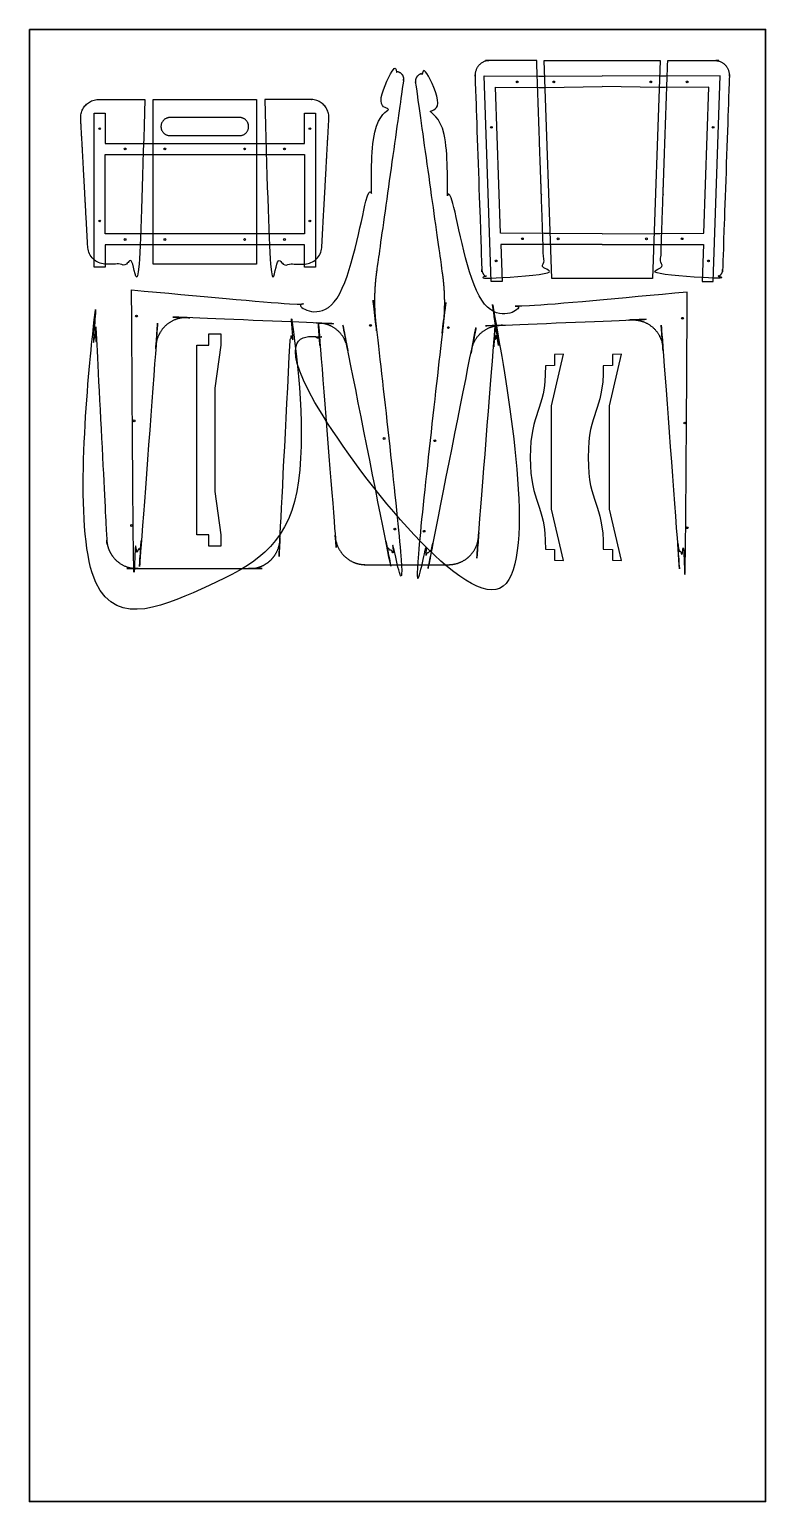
# Model space of a CAD drawing. Header units: millimetres. Extents: x 0 to 1220, y 0 to 2440.
import ezdxf

# ---------------------------------------------------------------- set-up
doc = ezdxf.new("R2010")
doc.units = ezdxf.units.MM
doc.header["$MEASUREMENT"] = 0
doc.layers.add('BOARD_18MM-NOMINAL', color=3, linetype='Continuous', lineweight=30, true_color=0x00ff00)
for name, color, linetype, true_color in [('TOP-CUT-INSIDE_18MM', 1, 'Continuous', 0xff0000), ('TOP-CUT-INSIDE_1MM', 5, 'Continuous', 0x0000ff), ('TOP-CUT-OUTSIDE_18MM', 220, 'Continuous', 0xff00bf), ('TOP-HOLE-18MM-DIAM_03MM', 160, 'Continuous', 0x003fff)]:
    doc.layers.add(name, color=color, linetype=linetype, true_color=true_color)

msp = doc.modelspace()

# ---------------------------------------------------------------- linework, layer by layer
at = {"layer": 'BOARD_18MM-NOMINAL'}
msp.add_lwpolyline([(1.819e-12, 2439.999999999999), (1220.000000000001, 2439.999999999999), (1220.000000000001, -9.095e-13), (0, 0)], close=True, dxfattribs=at)
at = {"layer": 'TOP-CUT-INSIDE_18MM'}
msp.add_rational_spline([(217.9727633327971, 2278.998231984), (217.9727633327965, 2293.998231984), (232.9727633327971, 2293.998231984), (290.6249292254292, 2293.998231984001), (348.2770951180619, 2293.998231984001), (363.277095118062, 2293.998231984001), (363.2770951180623, 2278.998231984001), (363.2770951180632, 2263.998231983999), (348.2770951180623, 2263.998231984), (290.6249292254297, 2263.998231984), (232.9727633327971, 2263.998231984), (217.9727633327965, 2263.998231984), (217.9727633327971, 2278.998231984)], [1, 0.7071067811865533, 1, 1, 1, 0.7071067811865478, 1, 0.7071067811865474, 1, 1, 1, 0.7071067811865468, 1], degree=2, knots=[0, 0, 0, 23.56194490192341, 23.56194490192341, 138.866276687189, 138.866276687189, 162.4282215891123, 162.4282215891123, 185.9901664910358, 185.9901664910358, 301.2944982763013, 301.2944982763013, 324.8564431782247, 324.8564431782247, 324.8564431782247], dxfattribs=at)
at = {"layer": 'TOP-CUT-INSIDE_1MM'}
for p, q in [((765.4412588122764, 2022.176479895124), (753.5600181210689, 2362.957721947782)), ((753.5600181210689, 2362.957721947782), (844.0789414686174, 2362.489380609802)), ((780.7418020756509, 2102.370725796195), (772.3124187157741, 2344.144780019537)), ((772.3124187157741, 2344.144780019537), (844.7315843257616, 2343.770086113966)), ((844.0789414686174, 2362.489380609802), (854.0789414686174, 2362.489380609802)), ((844.7315843257616, 2343.770086113966), (854.7315843257616, 2343.770086113966)), ((854.0789414686174, 2362.489380609802), (949.2867711150889, 2363.344759747694)), ((854.7315843257616, 2343.770086113966), (949.2867711150884, 2345.244759747695)), ((1044.494600761561, 2362.489380609801), (949.2867711150889, 2363.344759747694)), ((1043.841957904415, 2343.770086113966), (949.2867711150884, 2345.244759747695)), ((1053.841957904415, 2343.770086113966), (1043.841957904415, 2343.770086113966)), ((1054.494600761561, 2362.489380609801), (1044.494600761561, 2362.489380609801)), ((1126.261123514403, 2344.144780019536), (1053.841957904415, 2343.770086113966)), ((1145.013524109109, 2362.957721947781), (1054.494600761561, 2362.489380609801)), ((1117.831740154525, 2102.370725796194), (1126.261123514403, 2344.144780019536)), ((1133.132283417899, 2022.176479895124), (1145.013524109109, 2362.957721947781)), ((107.3699209682904, 2045.998231984), (107.3699209682895, 2300.998231984)), ((107.3699209682895, 2300.998231984), (125.4699209682899, 2300.998231984)), ((125.4699209682899, 2300.998231984), (125.4699209682899, 2250.998231984)), ((455.7799374825695, 2250.998231984001), (455.779937482569, 2300.998231984001)), ((455.779937482569, 2300.998231984001), (473.8799374825694, 2300.998231984001)), ((473.8799374825694, 2300.998231984001), (473.8799374825699, 2045.998231984001)), ((125.4699209682899, 2250.998231984), (290.6249292254297, 2250.998231984001)), ((290.6249292254297, 2250.998231984001), (455.7799374825695, 2250.998231984001)), ((125.4699209682899, 2100.998231984), (125.4699209682899, 2232.898231984)), ((125.4699209682899, 2232.898231984), (290.6249292254297, 2232.898231984001)), ((290.6249292254297, 2232.898231984001), (455.7799374825695, 2232.898231984002)), ((455.7799374825695, 2232.898231984002), (455.7799374825699, 2100.998231984001)), ((290.6249292254302, 2100.998231984), (125.4699209682899, 2100.998231984)), ((455.7799374825699, 2100.998231984001), (290.6249292254302, 2100.998231984)), ((853.1609676856383, 2101.996031890623), (780.7418020756509, 2102.370725796195)), ((863.1609676856383, 2101.996031890623), (853.1609676856383, 2101.996031890623)), ((949.286771115088, 2101.376737394788), (863.1609676856383, 2101.996031890623)), ((949.286771115088, 2101.376737394788), (1035.412574544538, 2101.996031890622)), ((1035.412574544538, 2101.996031890622), (1045.412574544538, 2101.996031890622)), ((1045.412574544538, 2101.996031890622), (1117.831740154525, 2102.370725796194)), ((290.6249292254302, 2082.898231984001), (125.4699209682904, 2082.898231984)), ((125.4699209682904, 2082.898231984), (125.4699209682904, 2045.998231984)), ((455.7799374825699, 2082.898231984001), (290.6249292254302, 2082.898231984001)), ((455.7799374825699, 2045.998231984001), (455.7799374825699, 2082.898231984001)), ((853.8136105427825, 2083.276737394788), (781.3944449327955, 2083.651431300359)), ((781.3944449327955, 2083.651431300359), (783.5410165498374, 2022.082832462715)), ((863.8136105427825, 2083.276737394788), (853.8136105427825, 2083.276737394788)), ((949.286771115088, 2083.276737394787), (863.8136105427825, 2083.276737394788)), ((949.286771115088, 2083.276737394787), (1034.759931687393, 2083.276737394787)), ((1034.759931687393, 2083.276737394787), (1044.759931687393, 2083.276737394787)), ((1044.759931687393, 2083.276737394787), (1117.179097297379, 2083.651431300359)), ((1117.179097297379, 2083.651431300359), (1115.032525680338, 2022.082832462715)), ((125.4699209682904, 2045.998231984), (107.3699209682904, 2045.998231984)), ((473.8799374825699, 2045.998231984001), (455.7799374825699, 2045.998231984001)), ((783.5410165498374, 2022.082832462715), (765.4412588122764, 2022.176479895124)), ((1115.032525680338, 2022.082832462715), (1133.132283417899, 2022.176479895124))]:
    msp.add_line(p, q, dxfattribs=at)
at = {"layer": 'TOP-CUT-OUTSIDE_18MM'}
for p, q in [((853.1775010581964, 2388.344759747695), (1045.396041171982, 2388.344759747694)), ((865.765039285548, 2027.305283906021), (853.1775010581964, 2388.344759747695)), ((1045.396041171982, 2388.344759747694), (1032.808502944627, 2027.30528390602)), ((205.1517928811559, 2323.998231984), (376.0980655697031, 2323.998231984001)), ((205.1517928811563, 2050.998231984), (205.1517928811559, 2323.998231984)), ((376.0980655697031, 2323.998231984001), (376.098065569704, 2050.998231984001)), ((376.098065569704, 2050.998231984001), (205.1517928811563, 2050.998231984)), ((1032.808502944627, 2027.30528390602), (865.765039285548, 2027.305283906021)), ((297.4168889616299, 1916.876835683706), (297.4168889616299, 1935.608516574021)), ((297.4168889616299, 1935.608516574021), (317.4168889616299, 1935.608516574021)), ((317.4168889616299, 1935.608516574021), (317.4168889616299, 1916.876835683706)), ((277.4168889616299, 1759.677302921031), (277.4168889616299, 1916.876835683706)), ((277.4168889616299, 1916.876835683706), (297.4168889616299, 1916.876835683706)), ((317.4168889616299, 1916.876835683706), (307.4168889616299, 1845.150439265305)), ((870.1249292254297, 1882.910233193011), (855.1249292254297, 1882.386740742472)), ((865.1249292254297, 1816.060589299274), (885.1249292254297, 1901.533725643548)), ((885.1249292254297, 1901.533725643548), (870.1249292254297, 1901.01023319301)), ((870.1249292254297, 1901.01023319301), (870.1249292254297, 1882.910233193011)), ((966.1249292254297, 1882.910233193011), (951.1249292254297, 1882.386740742472)), ((961.1249292254297, 1816.060589299274), (981.1249292254297, 1901.533725643548)), ((981.1249292254297, 1901.533725643548), (966.1249292254297, 1901.01023319301)), ((966.1249292254297, 1901.01023319301), (966.1249292254297, 1882.910233193011)), ((307.4168889616299, 1845.150439265305), (307.4168889616299, 1759.677302921031)), ((865.1249292254297, 1730.587452955), (865.1249292254297, 1816.060589299274)), ((961.1249292254297, 1730.587452955), (961.1249292254297, 1816.060589299274)), ((277.4168889616299, 1602.477770158357), (277.4168889616299, 1759.677302921031)), ((307.4168889616299, 1759.677302921031), (307.4168889616299, 1674.204166576757)), ((865.1249292254297, 1645.114316610726), (865.1249292254297, 1730.587452955)), ((961.1249292254297, 1645.114316610726), (961.1249292254297, 1730.587452955)), ((307.4168889616299, 1674.204166576757), (317.4168889616299, 1602.477770158357)), ((885.1249292254297, 1559.641180266452), (865.1249292254297, 1645.114316610726)), ((981.1249292254297, 1559.641180266452), (961.1249292254297, 1645.114316610726)), ((297.4168889616299, 1602.477770158357), (277.4168889616299, 1602.477770158357)), ((297.4168889616303, 1583.746089268042), (297.4168889616299, 1602.477770158357)), ((317.4168889616299, 1602.477770158357), (317.4168889616303, 1583.746089268042)), ((317.4168889616303, 1583.746089268042), (297.4168889616303, 1583.746089268042)), ((855.1249292254297, 1578.788165167527), (870.1249292254297, 1578.26467271699)), ((870.1249292254297, 1578.26467271699), (870.1249292254297, 1560.16467271699)), ((951.1249292254297, 1578.788165167527), (966.1249292254297, 1578.26467271699)), ((966.1249292254297, 1578.26467271699), (966.1249292254297, 1560.16467271699)), ((870.1249292254297, 1560.16467271699), (885.1249292254297, 1559.641180266452)), ((966.1249292254297, 1560.16467271699), (981.1249292254297, 1559.641180266452))]:
    msp.add_line(p, q, dxfattribs=at)
for points, weights, knots in [([(169.2946061224902, 2008.325164507582), (164.2946061224902, 1791.345265167082), (159.2946061224902, 1574.365365826582), (165.5446061224902, 1574.365365826582), (171.7946061224902, 1574.365365826582), (184.2946061224909, 1574.365365826582), (185.2212899990304, 1586.830968780027), (197.4573468708222, 1751.428444295652), (209.693403742614, 1916.025919811276), (213.2792285658502, 1964.261860501196), (261.6075300621419, 1962.277071245887), (370.7059096007083, 1957.796522896878), (479.8042891392738, 1953.31597454787), (519.1300388117845, 1951.700910020661), (526.7952131103907, 1913.095623806152), (559.205882995378, 1749.860824625975), (591.6165528803649, 1586.626025445797), (594.0509369301278, 1574.365365826581), (606.5509369301285, 1574.365365826582), (612.8009369301285, 1574.365365826582), (619.0509369301285, 1574.365365826582), (596.7203767554101, 1761.942071294215), (574.3898165806918, 1949.518776761849), (569.0509369301278, 1994.365365826582), (575.3364480784658, 2039.089101541171), (597.5927834295089, 2197.451156229214), (619.8491187805521, 2355.813210917255), (620.67613431453, 2361.697732207673), (616.7776007298107, 2366.182482078026), (612.8790671450892, 2370.667231948379), (606.9367152949526, 2370.667231948379), (599.4367152949526, 2370.667231948379), (591.9367152949526, 2370.667231948379), (587.1828256299714, 2346.123382758547), (582.4289359649893, 2321.579533568716), (589.7965734261288, 2320.152498415797), (597.1642108872675, 2318.725463262878), (595.4433028285439, 2309.840589856159), (593.7223947698203, 2300.95571644944), (586.3547573086817, 2302.382751602359), (578.987119847543, 2303.809786755279), (566.4463589113211, 2239.063112592504), (553.9055979750992, 2174.316438429729), (561.2732354362388, 2172.889403276809), (568.6408728973774, 2171.46236812389), (566.9199648386539, 2162.577494717171), (565.1990567799303, 2153.692621310453), (557.8314193187916, 2155.119656463372), (550.463781857653, 2156.546691616291), (534.7573593938905, 2075.456028721437), (519.050936930128, 1994.365365826582), (484.075303849364, 1995.761345694682), (449.0996707686008, 1997.157325562782), (449.0996707686008, 1987.157325562782), (449.0996707686008, 1977.157325562782), (440.0568706810764, 1977.518250176907), (431.0140705935528, 1977.879174791031), (431.0140705935528, 1987.879174791031), (431.0140705935528, 1997.879174791031), (300.1543383580211, 2003.102169649306), (169.2946061224902, 2008.325164507582)], [1, 1, 1, 1, 1, 0.7328487941326044, 1, 1, 1, 0.7187318331236275, 1, 1, 1, 0.7857592793313971, 1, 1, 1, 0.7729006158559723, 1, 1, 1, 1, 1, 0.9916835498598328, 1, 1, 1, 0.909961270876541, 1, 0.909961270876541, 1, 1, 1, 1, 1, 1, 1, 1, 1, 1, 1, 1, 1, 1, 1, 1, 1, 1, 1, 1, 1, 1, 1, 1, 1, 1, 1, 1, 1, 1, 1], [0, 0, 0, 1, 1, 2, 2, 22.14973568285501, 22.14973568285501, 23.14973568285501, 23.14973568285501, 100.0317034758757, 100.0317034758757, 101.0317034758757, 101.0317034758757, 167.7190640086671, 167.7190640086671, 168.7190640086671, 168.7190640086671, 189.651550172428, 189.651550172428, 190.651550172428, 190.651550172428, 191.651550172428, 191.651550172428, 281.476022334983, 281.476022334983, 282.476022334983, 282.476022334983, 293.6273803883112, 293.6273803883112, 304.7787384416394, 304.7787384416394, 305.7787384416394, 305.7787384416394, 306.7787384416394, 306.7787384416394, 307.7787384416394, 307.7787384416394, 308.7787384416394, 308.7787384416394, 309.7787384416394, 309.7787384416394, 310.7787384416394, 310.7787384416394, 311.7787384416394, 311.7787384416394, 312.7787384416394, 312.7787384416394, 313.7787384416394, 313.7787384416394, 314.7787384416394, 314.7787384416394, 315.7787384416394, 315.7787384416394, 316.7787384416394, 316.7787384416394, 317.7787384416394, 317.7787384416394, 318.7787384416394, 318.7787384416394, 319.7787384416394, 319.7787384416394, 319.7787384416394]), ([(1090.314174472493, 2004.637101602032), (1095.314174472493, 1787.657202261531), (1100.314174472493, 1570.677302921031), (1094.064174472493, 1570.677302921031), (1087.814174472493, 1570.677302921031), (1075.314174472493, 1570.677302921032), (1074.387490595953, 1583.142905874477), (1062.151433724161, 1747.740381390101), (1049.915376852369, 1912.337856905725), (1046.329552029133, 1960.573797595646), (998.0012505328414, 1958.589008340336), (888.9028709942754, 1954.108459991327), (779.8044914557095, 1949.627911642319), (740.4787417831975, 1948.01284711511), (732.8135674845926, 1909.407560900601), (700.4028975996052, 1746.172761720424), (667.9922277146184, 1582.937962540247), (665.5578436648551, 1570.677302921031), (653.0578436648548, 1570.677302921031), (646.8078436648548, 1570.677302921031), (640.5578436648548, 1570.677302921031), (662.8884038395731, 1758.254008388664), (685.2189640142915, 1945.830713856298), (690.5578436648559, 1990.677302921031), (684.2723325165175, 2035.40103863562), (662.0159971654743, 2193.763093323662), (639.7596618144307, 2352.125148011704), (638.9326462804514, 2358.009669302122), (642.8311798651721, 2362.494419172475), (646.7297134498928, 2366.979169042827), (652.6720653000302, 2366.979169042828), (660.1720653000302, 2366.979169042828), (667.6720653000302, 2366.979169042828), (672.4259549650114, 2342.435319852997), (677.1798446299936, 2317.891470663165), (669.8122071688545, 2316.464435510246), (662.4445697077158, 2315.037400357327), (664.1654777664394, 2306.152526950608), (665.8863858251625, 2297.267653543889), (673.2540232863012, 2298.694688696808), (680.6216607474398, 2300.121723849728), (693.1624216836617, 2235.375049686953), (705.7031826198836, 2170.628375524178), (698.3355451587445, 2169.201340371259), (690.9679076976058, 2167.77430521834), (692.6888157563294, 2158.88943181162), (694.4097238150525, 2150.004558404902), (701.7773612761912, 2151.431593557821), (709.1449987373303, 2152.858628710741), (724.8514212010923, 2071.767965815886), (740.5578436648548, 1990.677302921031), (775.5334767456188, 1992.073282789131), (810.5091098263824, 1993.469262657231), (810.5091098263824, 1983.469262657231), (810.5091098263824, 1973.469262657231), (819.5519099139065, 1973.830187271356), (828.59471000143, 1974.19111188548), (828.59471000143, 1984.19111188548), (828.59471000143, 1994.19111188548), (959.4544422369618, 1999.414106743756), (1090.314174472493, 2004.637101602032)], [1, 1, 1, 1, 1, 0.7328487941326044, 1, 1, 1, 0.7187318331236275, 1, 1, 1, 0.7857592793313971, 1, 1, 1, 0.7729006158559723, 1, 1, 1, 1, 1, 0.9916835498598328, 1, 1, 1, 0.909961270876541, 1, 0.909961270876541, 1, 1, 1, 1, 1, 1, 1, 1, 1, 1, 1, 1, 1, 1, 1, 1, 1, 1, 1, 1, 1, 1, 1, 1, 1, 1, 1, 1, 1, 1, 1], [0, 0, 0, 1, 1, 2, 2, 22.14973568285501, 22.14973568285501, 23.14973568285501, 23.14973568285501, 100.0317034758757, 100.0317034758757, 101.0317034758757, 101.0317034758757, 167.7190640086671, 167.7190640086671, 168.7190640086671, 168.7190640086671, 189.651550172428, 189.651550172428, 190.651550172428, 190.651550172428, 191.651550172428, 191.651550172428, 281.476022334983, 281.476022334983, 282.476022334983, 282.476022334983, 293.6273803883112, 293.6273803883112, 304.7787384416394, 304.7787384416394, 305.7787384416394, 305.7787384416394, 306.7787384416394, 306.7787384416394, 307.7787384416394, 307.7787384416394, 308.7787384416394, 308.7787384416394, 309.7787384416394, 309.7787384416394, 310.7787384416394, 310.7787384416394, 311.7787384416394, 311.7787384416394, 312.7787384416394, 312.7787384416394, 313.7787384416394, 313.7787384416394, 314.7787384416394, 314.7787384416394, 315.7787384416394, 315.7787384416394, 316.7787384416394, 316.7787384416394, 317.7787384416394, 317.7787384416394, 318.7787384416394, 318.7787384416394, 319.7787384416394, 319.7787384416394, 319.7787384416394]), ([(840.6781961317852, 2388.344759747695), (846.9719652454614, 2207.825021826858), (853.2657343591372, 2027.305283906021), (808.9619327720561, 2027.534510027428), (764.658131184975, 2027.763736148835), (750.2469784938512, 2027.838298884268), (749.7448423753872, 2042.240714808443), (744.1554704923365, 2202.556724062415), (738.5660986092853, 2362.872733316386), (738.1950321723655, 2373.515770061797), (745.6128979869541, 2381.157007083121), (753.0307638015433, 2388.798244104448), (763.6802568062462, 2388.743144047816), (802.1792264690162, 2388.543951897756), (840.6781961317852, 2388.344759747695)], [1, 1, 1, 1, 1, 0.7211147761141643, 1, 1, 1, 0.9200042438403719, 1, 0.9200042438403719, 1, 1, 1], [0, 0, 0, 361.263324940299, 361.263324940299, 362.263324940299, 362.263324940299, 385.2249139602802, 385.2249139602802, 386.2249139602802, 386.2249139602802, 406.3601646135016, 406.3601646135016, 426.4954152667232, 426.4954152667232, 427.4954152667232, 427.4954152667232, 427.4954152667232]), ([(1057.895346098393, 2388.344759747694), (1051.601576984715, 2207.825021826857), (1045.307807871038, 2027.30528390602), (1089.611609458119, 2027.534510027427), (1133.9154110452, 2027.763736148834), (1148.326563736322, 2027.838298884266), (1148.828699854788, 2042.240714808443), (1154.41807173784, 2202.556724062413), (1160.007443620893, 2362.872733316384), (1160.378510057812, 2373.515770061795), (1152.960644243224, 2381.157007083119), (1145.542778428635, 2388.798244104446), (1134.893285423932, 2388.743144047815), (1096.394315761162, 2388.543951897755), (1057.895346098393, 2388.344759747694)], [1, 1, 1, 1, 1, 0.7211147761141643, 1, 1, 1, 0.9200042438403719, 1, 0.9200042438403719, 1, 1, 1], [0, 0, 0, 361.263324940299, 361.263324940299, 362.263324940299, 362.263324940299, 385.2249139602802, 385.2249139602802, 386.2249139602802, 386.2249139602802, 406.3601646135016, 406.3601646135016, 426.4954152667232, 426.4954152667232, 427.4954152667232, 427.4954152667232, 427.4954152667232]), ([(191.0279345934291, 2323.998231984), (152.983799590927, 2323.998231984), (114.9396645884258, 2323.998231984), (102.0281639237419, 2323.998231983998), (93.15232797462659, 2314.621324944974), (84.27649202551171, 2305.244417905949), (84.9848466978633, 2292.352362869134), (90.836495049512, 2185.852362869134), (96.68814340116114, 2079.352362869134), (98.24606268056462, 2050.998231983998), (126.6429612917232, 2050.998231984), (158.8354479425766, 2050.998231984), (191.02793459343, 2050.998231984), (191.0279345934296, 2187.498231984), (191.0279345934291, 2323.998231984)], [1, 1, 1, 0.9185413523713901, 1, 0.9185413523713901, 1, 1, 1, 0.7262445537933033, 1, 1, 1, 1, 1], [0, 0, 0, 76.08827000500378, 76.08827000500378, 100.4735628458396, 100.4735628458396, 124.8588556866754, 124.8588556866754, 338.1801325292009, 338.1801325292009, 383.6573264552232, 383.6573264552232, 448.0422997569302, 448.0422997569302, 449.0422997569302, 449.0422997569302, 449.0422997569302]), ([(390.2219238574294, 2323.998231984001), (428.2660588599315, 2323.998231984001), (466.3101938624332, 2323.998231984001), (479.2216945271164, 2323.998231983999), (488.0975304762324, 2314.621324944976), (496.9733664253465, 2305.24441790595), (496.2650117529956, 2292.352362869136), (490.4133634013474, 2185.852362869135), (484.5617150496992, 2079.352362869135), (483.0037957702965, 2050.998231984), (454.6068971591371, 2050.998231984001), (422.4144105082837, 2050.998231984001), (390.2219238574303, 2050.998231984001), (390.2219238574298, 2187.498231984001), (390.2219238574294, 2323.998231984001)], [1, 1, 1, 0.9185413523713901, 1, 0.9185413523713901, 1, 1, 1, 0.7262445537933033, 1, 1, 1, 1, 1], [0, 0, 0, 76.08827000500378, 76.08827000500378, 100.4735628458396, 100.4735628458396, 124.8588556866754, 124.8588556866754, 338.1801325292009, 338.1801325292009, 383.6573264552232, 383.6573264552232, 448.0422997569302, 448.0422997569302, 449.0422997569302, 449.0422997569302, 449.0422997569302]), ([(694.4167225081947, 1552.850879265083), (625.6249292254206, 1552.850879265083), (556.8331359426465, 1552.850879265083), (510.6249292254192, 1552.850879265083), (506.9882285099729, 1598.915754994083), (494.2984694015722, 1759.652703700499), (481.6087102931706, 1920.389652406915), (480.9810244285283, 1928.340340025725), (473.7199312350303, 1931.63942304862), (472.8499428126661, 1720.764091093057), (471.9799543903018, 1509.888759137495), (625.6249292254251, 1509.888759137494), (779.2699040605485, 1509.888759137494), (778.3999156381797, 1720.764091093057), (777.52992721581, 1931.63942304862), (770.268834022314, 1928.340340025726), (769.6411481576706, 1920.389652406915), (756.951389049269, 1759.652703700499), (744.2616299408674, 1598.915754994082), (740.6249292254194, 1552.850879265083), (694.4167225081947, 1552.850879265083)], [1, 1, 1, 0.7344053667491852, 1, 1, 1, 0.8614018444254993, 1, 1, 1, 1, 1, 1, 1, 0.8614018444254987, 1, 1, 1, 0.7344053667491944, 1], [-101.781183494541, -101.781183494541, -101.781183494541, -100.781183494541, -100.781183494541, -26.18056520425329, -26.18056520425329, -25.18056520425329, -25.18056520425329, -10.76826788046264, -10.76826788046264, -9.768267880462645, -9.768267880462645, -8.8736566990722, -8.8736566990722, -7.8736566990722, -7.8736566990722, 6.538640624718454, 6.538640624718454, 7.538640624718454, 7.538640624718454, 82.13925891500611, 82.13925891500611, 82.13925891500611]), ([(432.0300093767437, 1923.941518010015), (423.566492920198, 1758.902947107415), (415.1029764636537, 1593.864376204814), (412.6701937764066, 1546.425113803469), (365.1685932898249, 1546.425113803472), (271.6249292254311, 1546.425113803472), (178.0812651610372, 1546.425113803473), (130.5796646744563, 1546.425113803472), (128.1468819872071, 1593.864376204815), (119.6833655306646, 1758.902947107415), (111.2198490741221, 1923.941518010015), (110.8159961022208, 1931.816650962082), (103.6806710262963, 1935.17342803191), (103.8546653338876, 1718.761840347659), (104.0286596414808, 1502.350252663407), (104.3445000866386, 1502.350252663407), (104.6603405317956, 1502.350252663407), (140.5235387409966, 1507.350252663407), (176.3867369501968, 1512.350252663407), (271.6249292254306, 1512.350252663407), (366.8631215006649, 1512.350252663406), (402.726319709865, 1507.350252663406), (438.5895179190661, 1502.350252663406), (438.905358364223, 1502.350252663406), (439.2211988093809, 1502.350252663406), (439.3951931169745, 1718.761840347658), (439.5691874245695, 1935.173428031909), (432.4338623486452, 1931.816650962081), (432.0300093767437, 1923.941518010015)], [1, 1, 1, 0.7249878454060835, 1, 1, 1, 0.7249878454060997, 1, 1, 1, 0.8577513628294573, 1, 1, 1, 1, 1, 1, 1, 1, 1, 1, 1, 1, 1, 1, 1, 0.857751362829466, 1], [-192.7013821243377, -192.7013821243377, -192.7013821243377, -191.7013821243377, -191.7013821243377, -115.7234241547638, -115.7234241547638, -114.7234241547638, -114.7234241547638, -38.74546618518985, -38.74546618518985, -37.74546618518985, -37.74546618518985, -23.53760337601461, -23.53760337601461, -22.5376033760146, -22.5376033760146, -22.50388078090879, -22.50388078090879, -21.50388078090879, -21.50388078090879, -19.50388078090879, -19.50388078090879, -18.50388078090879, -18.50388078090879, -18.47015818580297, -18.47015818580297, -17.47015818580297, -17.47015818580297, -3.262295376627861, -3.262295376627861, -3.262295376627861])]:
    msp.add_rational_spline(points, weights, degree=2, knots=knots, dxfattribs=at)
for points in [[(855.1249292254297, 1882.386740742472), (855.1249292254297, 1802.386740742472), (830.1249292254297, 1810.587452955), (830.1249292254297, 1730.587452955)], [(951.1249292254297, 1882.386740742472), (951.1249292254297, 1802.386740742472), (926.1249292254297, 1810.587452955), (926.1249292254297, 1730.587452955)], [(830.1249292254297, 1730.587452955), (830.1249292254297, 1650.587452955), (855.1249292254297, 1658.788165167527), (855.1249292254297, 1578.788165167527)], [(926.1249292254297, 1730.587452955), (926.1249292254297, 1650.587452955), (951.1249292254297, 1658.788165167527), (951.1249292254297, 1578.788165167527)]]:
    msp.add_open_spline(points, degree=3, dxfattribs=at)
at = {"layer": 'TOP-HOLE-18MM-DIAM_03MM'}
for centre in [(808.5220015207678, 2353.007433066752), (868.9148623441606, 2353.041287159026), (1029.658679886016, 2353.041287159025), (1090.051540709409, 2353.007433066751), (116.4199209682897, 2275.498231984), (464.8299374825692, 2275.498231984001), (765.5803282938705, 2277.762411434618), (1132.993213936306, 2277.762411434617), (158.5009226197176, 2241.948231984), (224.5629259225739, 2241.948231984), (356.6869325282855, 2241.948231984001), (422.7489358311418, 2241.948231984001), (116.4199209682897, 2122.498231984), (464.8299374825701, 2122.498231984001), (158.500922619718, 2091.948231984), (224.5629259225743, 2091.948231984), (356.686932528286, 2091.948231984001), (422.7489358311423, 2091.948231984001), (816.9513848806441, 2093.133378843409), (876.0798382000553, 2092.853137716248), (1022.49370403012, 2092.853137716247), (1081.622157349531, 2093.133378843408), (773.3031347431556, 2056.25460410039), (1125.270407487019, 2056.254604100389), (177.3446061224899, 1964.929184639483), (1082.264174472493, 1961.241121733932), (565.3398165806925, 1949.518776761849), (694.2689640142912, 1945.830713856298), (173.3446061224899, 1791.345265167082), (1086.264174472493, 1787.657202261531), (587.6703767554104, 1761.942071294215), (671.9384038395729, 1758.254008388664), (169.3446061224899, 1617.761345694681), (605.5348248951846, 1611.880706920108), (1090.264174472493, 1614.073282789131), (654.0739556997987, 1608.192644014558)]:
    msp.add_circle(centre, 1.5, dxfattribs=at)

doc.saveas('drawing.dxf')
